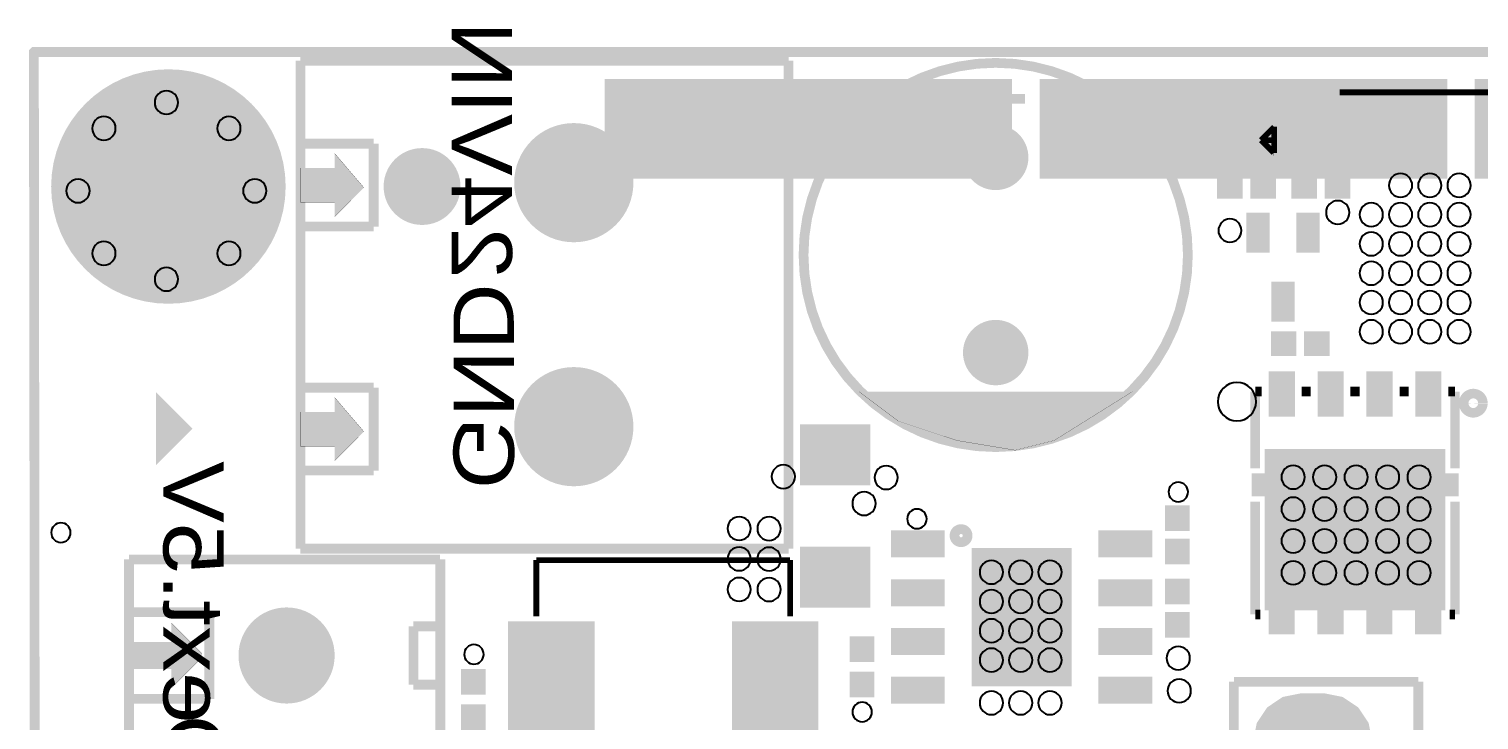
# Model space of a CAD drawing. Header units: millimetres. Extents: x -1 to 130, y -79 to 1.
# Drawn here: x -0.13 to 37.6, y -17.38 to 0.6 of the extents above; entities that cross this region are included whole.
import ezdxf
from ezdxf.enums import TextEntityAlignment as Align

# ---------------------------------------------------------------- set-up
doc = ezdxf.new("R2010")
doc.units = ezdxf.units.MM
doc.header["$MEASUREMENT"] = 0
for name, color, linetype, true_color in [('Board-Outline-Layer', 7, 'Continuous', 0xff00ff), ('Bottom-Silkscreen-Layer', 7, 'Continuous', 0x808000), ('Bottom-Solder-Mask-Layer', 7, 'Continuous', 0xff00ff), ('Multi-Layer', 7, 'Continuous', 0xc0c0c0), ('Top-Silkscreen-Layer', 7, 'Continuous', 0xffff00), ('Top-Solder-Mask-Layer', 7, 'Continuous', 0x800080)]:
    doc.layers.add(name, color=color, linetype=linetype, true_color=true_color)
doc.styles.get("Standard").update_dxf_attribs({"font": 'arial.ttf'})

msp = doc.modelspace()

# ---------------------------------------------------------------- hatches: boundary and pattern name
at = {"layer": 'Bottom-Solder-Mask-Layer'}
for points in [[(0.449, -3.5, 1), (6.551, -3.5, 1)], [(25.45, -0.7), (25.45, -3.3), (14.85, -3.3), (14.85, -0.7)], [(36.772, -0.7), (36.772, -3.3), (26.172, -3.3), (26.172, -0.7)], [(48.09, -0.7), (48.09, -3.3), (37.49, -3.3), (37.49, -0.7)], [(12.497, -3.4, 1), (15.599, -3.4, 1)], [(24.174, -2.742, 1), (25.876, -2.742, 1)], [(24.174, -7.822, 1), (25.876, -7.822, 1)], [(12.497, -9.75, 1), (15.599, -9.75, 1)], [(5.324, -15.705, 1), (7.826, -15.705, 1)], [(33.572, -16.689), (34.051, -16.784), (34.457, -17.056), (34.728, -17.461), (34.823, -17.94), (34.728, -18.419), (34.457, -18.824), (34.051, -19.096), (33.572, -19.191), (32.972, -19.191), (32.494, -19.096), (32.088, -18.824), (31.817, -18.419), (31.721, -17.94), (31.817, -17.461), (32.088, -17.056), (32.494, -16.784), (32.972, -16.689)]]:
    msp.add_hatch(color=256, dxfattribs=at).paths.add_polyline_path(points)
at = {"layer": 'Multi-Layer'}
for points in [[(0.5, -3.5, 1), (6.5, -3.5, 1)], [(0.5, -3.5, 1), (6.5, -3.5, 1)], [(0.5, -3.5, 1), (6.5, -3.5, 1)], [(12.548, -3.4, 1), (15.548, -3.4, 1)], [(12.548, -3.4, 1), (15.548, -3.4, 1)], [(12.548, -3.4, 1), (15.548, -3.4, 1)], [(24.225, -2.742, 1), (25.825, -2.742, 1)], [(24.225, -2.742, 1), (25.825, -2.742, 1)], [(24.225, -2.742, 1), (25.825, -2.742, 1)], [(24.225, -7.822, 1), (25.825, -7.822, 1)], [(24.225, -7.822, 1), (25.825, -7.822, 1)], [(24.225, -7.822, 1), (25.825, -7.822, 1)], [(12.548, -9.75, 1), (15.548, -9.75, 1)], [(12.548, -9.75, 1), (15.548, -9.75, 1)], [(12.548, -9.75, 1), (15.548, -9.75, 1)], [(5.375, -15.705, 1), (7.775, -15.705, 1)], [(5.375, -15.705, 1), (7.775, -15.705, 1)], [(5.375, -15.705, 1), (7.775, -15.705, 1)], [(33.572, -16.74), (34.031, -16.831), (34.421, -17.092), (34.681, -17.481), (34.772, -17.94), (34.681, -18.399), (34.421, -18.789), (34.031, -19.049), (33.572, -19.14), (32.972, -19.14), (32.513, -19.049), (32.124, -18.789), (31.864, -18.399), (31.772, -17.94), (31.864, -17.481), (32.124, -17.092), (32.513, -16.831), (32.972, -16.74)], [(33.572, -16.74), (34.031, -16.831), (34.421, -17.092), (34.681, -17.481), (34.772, -17.94), (34.681, -18.399), (34.421, -18.789), (34.031, -19.049), (33.572, -19.14), (32.972, -19.14), (32.513, -19.049), (32.124, -18.789), (31.864, -18.399), (31.772, -17.94), (31.864, -17.481), (32.124, -17.092), (32.513, -16.831), (32.972, -16.74)], [(33.572, -16.74), (34.031, -16.831), (34.421, -17.092), (34.681, -17.481), (34.772, -17.94), (34.681, -18.399), (34.421, -18.789), (34.031, -19.049), (33.572, -19.14), (32.972, -19.14), (32.513, -19.049), (32.124, -18.789), (31.864, -18.399), (31.772, -17.94), (31.864, -17.481), (32.124, -17.092), (32.513, -16.831), (32.972, -16.74)]]:
    msp.add_hatch(color=256, dxfattribs=at).paths.add_polyline_path(points)
at = {"layer": 'Top-Silkscreen-Layer'}
for points in [[(6.936, -3.019), (7.825, -3.019), (7.825, -2.638), (8.587, -3.527), (7.825, -4.289), (7.825, -3.908), (6.936, -3.908)], [(3.175, -8.85), (3.175, -10.75), (4.125, -9.8)], [(6.936, -9.369), (7.825, -9.369), (7.825, -8.988), (8.587, -9.877), (7.825, -10.639), (7.825, -10.258), (6.936, -10.258)], [(28.581, -8.838), (21.469, -8.838), (22.485, -9.6), (24.009, -10.108), (25.533, -10.362), (26.549, -10.108)], [(2.475, -15.355), (3.575, -15.355), (3.575, -14.855), (4.375, -15.655), (4.375, -15.755), (3.575, -16.555), (3.575, -16.055), (2.475, -16.055)]]:
    msp.add_hatch(color=256, dxfattribs=at).paths.add_polyline_path(points)
at = {"layer": 'Top-Solder-Mask-Layer'}
for points in [[(0.449, -3.5, 1), (6.551, -3.5, 1)], [(12.497, -3.4, 1), (15.599, -3.4, 1)], [(31.701, -2.751), (30.8, -2.751), (30.8, -1.849), (31.701, -1.849)], [(33.3, -2.751), (32.399, -2.751), (32.399, -1.849), (33.3, -1.849)], [(24.174, -2.742, 1), (25.876, -2.742, 1)], [(34.301, -1.974), (34.301, -2.615), (33.634, -2.615), (33.634, -1.974)], [(35.166, -1.974), (35.166, -2.615), (34.499, -2.615), (34.499, -1.974)], [(9.1, -3.5, 1), (11.1, -3.5, 1)], [(30.784, -3.818), (30.784, -3.176), (31.452, -3.176), (31.452, -3.818)], [(31.65, -3.818), (31.65, -3.176), (32.317, -3.176), (32.317, -3.818)], [(32.721, -3.818), (32.721, -3.176), (33.388, -3.176), (33.388, -3.818)], [(33.587, -3.818), (33.587, -3.176), (34.254, -3.176), (34.254, -3.818)], [(32.151, -5.221), (31.549, -5.221), (31.549, -4.183), (32.151, -4.183)], [(33.451, -5.221), (32.849, -5.221), (32.849, -4.183), (33.451, -4.183)], [(32.801, -7.017), (32.199, -7.017), (32.199, -5.979), (32.801, -5.979)], [(24.174, -7.822, 1), (25.876, -7.822, 1)], [(32.851, -7.272), (32.851, -7.913), (32.184, -7.913), (32.184, -7.272)], [(33.716, -7.272), (33.716, -7.913), (33.049, -7.913), (33.049, -7.272)], [(12.497, -9.75, 1), (15.599, -9.75, 1)], [(32.811, -8.308), (32.811, -9.487), (32.131, -9.487), (32.131, -8.308)], [(34.081, -8.308), (34.081, -9.487), (33.401, -9.487), (33.401, -8.308)], [(35.351, -8.308), (35.351, -9.487), (34.671, -9.487), (34.671, -8.308)], [(36.621, -8.308), (36.621, -9.487), (35.941, -9.487), (35.941, -8.308)], [(19.935, -9.689), (21.765, -9.689), (21.765, -11.276), (19.935, -11.276)], [(36.726, -10.327), (36.726, -14.527), (32.026, -14.527), (32.026, -10.327)], [(32.732, -10.967), (32.732, -11.567), (31.682, -11.567), (31.682, -10.967)], [(37.07, -10.967), (37.07, -11.567), (36.02, -11.567), (36.02, -10.967)], [(30.071, -12.468), (29.429, -12.468), (29.429, -11.801), (30.071, -11.801)], [(22.299, -13.152), (22.299, -12.45), (23.701, -12.45), (23.701, -13.152)], [(27.699, -13.152), (27.699, -12.45), (29.101, -12.45), (29.101, -13.152)], [(30.071, -13.334), (29.429, -13.334), (29.429, -12.666), (30.071, -12.666)], [(19.935, -12.874), (21.765, -12.874), (21.765, -14.461), (19.935, -14.461)], [(24.399, -16.507), (24.399, -12.905), (27.001, -12.905), (27.001, -16.507)], [(22.299, -14.422), (22.299, -13.72), (23.701, -13.72), (23.701, -14.422)], [(27.699, -14.422), (27.699, -13.72), (29.101, -13.72), (29.101, -14.422)], [(30.071, -14.376), (29.429, -14.376), (29.429, -13.709), (30.071, -13.709)], [(32.806, -13.977), (32.806, -15.157), (32.126, -15.157), (32.126, -13.977)], [(34.076, -13.977), (34.076, -15.157), (33.396, -15.157), (33.396, -13.977)], [(35.346, -13.977), (35.346, -15.157), (34.666, -15.157), (34.666, -13.977)], [(36.616, -13.977), (36.616, -15.157), (35.936, -15.157), (35.936, -13.977)], [(5.324, -15.705, 1), (7.826, -15.705, 1)], [(30.071, -15.241), (29.429, -15.241), (29.429, -14.574), (30.071, -14.574)], [(14.588, -14.814), (14.588, -18.236), (12.336, -18.236), (12.336, -14.814)], [(20.414, -14.814), (20.414, -18.236), (18.162, -18.236), (18.162, -14.814)], [(22.299, -15.692), (22.299, -14.99), (23.701, -14.99), (23.701, -15.692)], [(27.699, -15.692), (27.699, -14.99), (29.101, -14.99), (29.101, -15.692)], [(21.229, -15.21), (21.871, -15.21), (21.871, -15.878), (21.229, -15.878)], [(11.111, -16.06), (11.754, -16.06), (11.754, -16.728), (11.111, -16.728)], [(21.229, -16.122), (21.871, -16.122), (21.871, -16.79), (21.229, -16.79)], [(22.299, -16.962), (22.299, -16.26), (23.701, -16.26), (23.701, -16.962)], [(27.699, -16.962), (27.699, -16.26), (29.101, -16.26), (29.101, -16.962)], [(11.111, -16.972), (11.754, -16.972), (11.754, -17.64), (11.111, -17.64)], [(33.572, -16.689), (34.051, -16.784), (34.457, -17.056), (34.728, -17.461), (34.823, -17.94), (34.728, -18.419), (34.457, -18.824), (34.051, -19.096), (33.572, -19.191), (32.972, -19.191), (32.494, -19.096), (32.088, -18.824), (31.817, -18.419), (31.721, -17.94), (31.817, -17.461), (32.088, -17.056), (32.494, -16.784), (32.972, -16.689)]]:
    msp.add_hatch(color=256, dxfattribs=at).paths.add_polyline_path(points)

# ---------------------------------------------------------------- linework, layer by layer
at = {"layer": 'Board-Outline-Layer', "const_width": 0.254}
msp.add_lwpolyline([(129.998, 0.002), (0.002, 0.002), (0, 0), (0.079, -64.978), (7.809, -72.725), (122.275, -72.725), (130, -65), (130, 0)], close=True, dxfattribs=at)
at = {"layer": 'Multi-Layer'}
for points in [[(3.143, -1.313, 1), (3.753, -1.313), (3.753, -1.313, 1), (3.143, -1.313)], [(1.516, -1.986, 1), (2.126, -1.986), (2.126, -1.986, 1), (1.516, -1.986)], [(4.769, -1.986, 1), (5.379, -1.986), (5.379, -1.986, 1), (4.769, -1.986)], [(0.843, -3.613, 1), (1.453, -3.613), (1.453, -3.613, 1), (0.843, -3.613)], [(5.443, -3.613, 1), (6.053, -3.613), (6.053, -3.613, 1), (5.443, -3.613)], [(1.516, -5.239, 1), (2.126, -5.239), (2.126, -5.239, 1), (1.516, -5.239)], [(4.769, -5.239, 1), (5.379, -5.239), (5.379, -5.239, 1), (4.769, -5.239)], [(3.143, -5.913, 1), (3.753, -5.913), (3.753, -5.913, 1), (3.143, -5.913)], [(19.195, -11.05, 1), (19.805, -11.05), (19.805, -11.05, 1), (19.195, -11.05)], [(21.87, -11.075, 1), (22.48, -11.075), (22.48, -11.075, 1), (21.87, -11.075)], [(21.295, -11.75, 1), (21.905, -11.75), (21.905, -11.75, 1), (21.295, -11.75)], [(18.045, -12.4, 1), (18.655, -12.4), (18.655, -12.4, 1), (18.045, -12.4)], [(18.824, -12.404, 1), (19.434, -12.404), (19.434, -12.404, 1), (18.824, -12.404)], [(18.045, -13.192, 1), (18.655, -13.192), (18.655, -13.192, 1), (18.045, -13.192)], [(18.824, -13.197, 1), (19.434, -13.197), (19.434, -13.197, 1), (18.824, -13.197)], [(18.045, -13.985, 1), (18.655, -13.985), (18.655, -13.985, 1), (18.045, -13.985)], [(18.824, -13.989, 1), (19.434, -13.989), (19.434, -13.989, 1), (18.824, -13.989)]]:
    msp.add_lwpolyline(points, format="xyb", dxfattribs=at)
for points in [[(35.253, -3.47, 1), (35.863, -3.47, 1)], [(36.015, -3.47, 1), (36.625, -3.47, 1)], [(36.777, -3.47, 1), (37.387, -3.47, 1)], [(33.62, -4.175, 1), (34.23, -4.175, 1)], [(34.491, -4.232, 1), (35.101, -4.232, 1)], [(35.253, -4.232, 1), (35.863, -4.232, 1)], [(36.015, -4.232, 1), (36.625, -4.232, 1)], [(36.777, -4.232, 1), (37.387, -4.232, 1)], [(30.82, -4.645, 1), (31.42, -4.645, 1)], [(34.491, -4.994, 1), (35.101, -4.994, 1)], [(35.253, -4.994, 1), (35.863, -4.994, 1)], [(36.015, -4.994, 1), (36.625, -4.994, 1)], [(36.777, -4.994, 1), (37.387, -4.994, 1)], [(34.491, -5.756, 1), (35.101, -5.756, 1)], [(35.253, -5.756, 1), (35.863, -5.756, 1)], [(36.015, -5.756, 1), (36.625, -5.756, 1)], [(36.777, -5.756, 1), (37.387, -5.756, 1)], [(34.491, -6.518, 1), (35.101, -6.518, 1)], [(35.253, -6.518, 1), (35.863, -6.518, 1)], [(36.015, -6.518, 1), (36.625, -6.518, 1)], [(36.777, -6.518, 1), (37.387, -6.518, 1)], [(34.491, -7.28, 1), (35.101, -7.28, 1)], [(35.253, -7.28, 1), (35.863, -7.28, 1)], [(36.015, -7.28, 1), (36.625, -7.28, 1)], [(36.777, -7.28, 1), (37.387, -7.28, 1)], [(30.802, -9.1, 1), (31.802, -9.1, 1)], [(32.459, -11.065, 1), (33.069, -11.065, 1)], [(33.278, -11.065, 1), (33.888, -11.065, 1)], [(34.098, -11.065, 1), (34.707, -11.065, 1)], [(34.917, -11.065, 1), (35.526, -11.065, 1)], [(35.736, -11.065, 1), (36.345, -11.065, 1)], [(29.521, -11.45, 1), (30.029, -11.45, 1)], [(32.459, -11.894, 1), (33.069, -11.894, 1)], [(33.278, -11.894, 1), (33.888, -11.894, 1)], [(34.098, -11.894, 1), (34.707, -11.894, 1)], [(34.917, -11.894, 1), (35.526, -11.894, 1)], [(35.736, -11.894, 1), (36.345, -11.894, 1)], [(22.721, -12.15, 1), (23.229, -12.15, 1)], [(0.449, -12.507, 1), (0.957, -12.507, 1)], [(32.459, -12.724, 1), (33.069, -12.724, 1)], [(33.278, -12.724, 1), (33.888, -12.724, 1)], [(34.098, -12.724, 1), (34.707, -12.724, 1)], [(34.917, -12.724, 1), (35.526, -12.724, 1)], [(35.736, -12.724, 1), (36.345, -12.724, 1)], [(24.608, -13.538, 1), (25.218, -13.538, 1)], [(25.37, -13.538, 1), (25.98, -13.538, 1)], [(26.132, -13.538, 1), (26.742, -13.538, 1)], [(32.459, -13.554, 1), (33.069, -13.554, 1)], [(33.278, -13.554, 1), (33.888, -13.554, 1)], [(34.098, -13.554, 1), (34.707, -13.554, 1)], [(34.917, -13.554, 1), (35.526, -13.554, 1)], [(35.736, -13.554, 1), (36.345, -13.554, 1)], [(24.608, -14.3, 1), (25.218, -14.3, 1)], [(25.37, -14.3, 1), (25.98, -14.3, 1)], [(26.132, -14.3, 1), (26.742, -14.3, 1)], [(24.608, -15.062, 1), (25.218, -15.062, 1)], [(25.37, -15.062, 1), (25.98, -15.062, 1)], [(26.132, -15.062, 1), (26.742, -15.062, 1)], [(11.196, -15.675, 1), (11.704, -15.675, 1)], [(24.608, -15.824, 1), (25.218, -15.824, 1)], [(25.37, -15.824, 1), (25.98, -15.824, 1)], [(26.132, -15.824, 1), (26.742, -15.824, 1)], [(29.47, -15.775, 1), (30.08, -15.775, 1)], [(29.495, -16.625, 1), (30.105, -16.625, 1)], [(21.296, -17.175, 1), (21.804, -17.175, 1)], [(24.608, -16.938, 1), (25.218, -16.938, 1)], [(25.37, -16.938, 1), (25.98, -16.938, 1)], [(26.132, -16.938, 1), (26.742, -16.938, 1)]]:
    msp.add_lwpolyline(points, format="xyb", close=True, dxfattribs=at)
at = {"layer": 'Top-Silkscreen-Layer'}
for points, const_width in [([(6.936, -12.925), (6.936, -0.225)], 0.254), ([(19.636, -0.225), (6.936, -0.225)], 0.254), ([(6.936, -12.925), (6.936, -0.225)], 0.254), ([(19.636, -0.225), (6.936, -0.225)], 0.254), ([(19.636, -0.225), (19.636, -12.925)], 0.254), ([(19.636, -0.225), (19.636, -12.925)], 0.254), ([(25.025, -0.71), (25.025, -1.726)], 0.254), ([(25.025, -0.71), (25.025, -1.726)], 0.254), ([(25.787, -1.218), (24.263, -1.218)], 0.254), ([(25.787, -1.218), (24.263, -1.218)], 0.254), ([(33.975, -1.05), (44.2, -1.05), (45.275, -2.125), (45.275, -2.9)], 0.15), ([(32.27, -1.953), (31.93, -2.293)], 0.15), ([(32.27, -1.953), (31.93, -2.293)], 0.15), ([(32.27, -1.943), (32.27, -1.953)], 0.15), ([(32.27, -1.943), (32.27, -2.624)], 0.15), ([(32.27, -1.943), (32.27, -1.953)], 0.15), ([(32.27, -1.943), (32.27, -2.624)], 0.15), ([(8.841, -2.384), (6.936, -2.384)], 0.254), ([(8.841, -2.384), (6.936, -2.384)], 0.254), ([(8.841, -4.543), (8.841, -2.384)], 0.254), ([(8.841, -4.543), (8.841, -2.384)], 0.254), ([(32.26, -2.624), (31.93, -2.293)], 0.15), ([(32.27, -2.293), (31.93, -2.293)], 0.15), ([(32.26, -2.624), (31.93, -2.293)], 0.15), ([(32.27, -2.293), (31.93, -2.293)], 0.15), ([(32.27, -2.624), (32.26, -2.624)], 0.15), ([(32.27, -2.624), (32.26, -2.624)], 0.15), ([(6.936, -4.543), (8.841, -4.543)], 0.254), ([(6.936, -4.543), (8.841, -4.543)], 0.254), ([(8.841, -8.734), (6.936, -8.734)], 0.254), ([(8.841, -8.734), (6.936, -8.734)], 0.254), ([(8.841, -10.893), (8.841, -8.734)], 0.254), ([(8.841, -10.893), (8.841, -8.734)], 0.254), ([(31.947, -8.837), (31.776, -8.837)], 0.25), ([(31.776, -10.835), (31.776, -8.837)], 0.25), ([(31.947, -8.837), (31.776, -8.837)], 0.25), ([(31.776, -10.835), (31.776, -8.837)], 0.25), ([(33.217, -8.837), (32.985, -8.837)], 0.25), ([(33.217, -8.837), (32.985, -8.837)], 0.25), ([(34.497, -8.837), (34.255, -8.837)], 0.25), ([(34.497, -8.837), (34.255, -8.837)], 0.25), ([(35.767, -8.837), (35.535, -8.837)], 0.25), ([(35.767, -8.837), (35.535, -8.837)], 0.25), ([(36.976, -8.837), (36.805, -8.837)], 0.25), ([(36.976, -8.837), (36.805, -8.837)], 0.25), ([(36.976, -8.837), (36.976, -10.835)], 0.25), ([(36.976, -8.837), (36.976, -10.835)], 0.25), ([(6.936, -10.893), (8.841, -10.893)], 0.254), ([(6.936, -10.893), (8.841, -10.893)], 0.254), ([(31.776, -14.637), (31.776, -11.7)], 0.25), ([(31.776, -14.637), (31.776, -11.7)], 0.25), ([(36.976, -11.7), (36.976, -14.637)], 0.25), ([(36.976, -11.7), (36.976, -14.637)], 0.25), ([(6.936, -12.925), (19.636, -12.925)], 0.254), ([(6.936, -12.925), (19.636, -12.925)], 0.254), ([(2.475, -23.205), (2.475, -13.205)], 0.254), ([(2.475, -13.205), (10.565, -13.205)], 0.254), ([(2.475, -23.205), (2.475, -13.205)], 0.254), ([(2.475, -13.205), (10.565, -13.205)], 0.254), ([(10.575, -13.205), (10.575, -23.205)], 0.254), ([(10.575, -13.205), (10.575, -23.205)], 0.254), ([(19.677, -13.223), (13.073, -13.223)], 0.152), ([(13.073, -13.223), (13.073, -14.685)], 0.152), ([(19.677, -13.223), (13.073, -13.223)], 0.152), ([(13.073, -13.223), (13.073, -14.685)], 0.152), ([(19.677, -14.685), (19.677, -13.223)], 0.152), ([(19.677, -14.685), (19.677, -13.223)], 0.152), ([(2.474, -14.577), (4.564, -14.577)], 0.254), ([(2.474, -14.577), (4.564, -14.577)], 0.254), ([(4.564, -14.577), (4.564, -16.833)], 0.254), ([(4.564, -14.577), (4.564, -16.833)], 0.254), ([(31.913, -14.637), (31.776, -14.637)], 0.25), ([(31.913, -14.637), (31.776, -14.637)], 0.25), ([(31.913, -14.637), (31.876, -14.637)], 0.25), ([(31.913, -14.637), (31.876, -14.637)], 0.25), ([(36.976, -14.637), (36.839, -14.637)], 0.25), ([(36.876, -14.637), (36.839, -14.637)], 0.25), ([(36.976, -14.637), (36.839, -14.637)], 0.25), ([(36.876, -14.637), (36.839, -14.637)], 0.25), ([(10.575, -14.946), (9.877, -14.946)], 0.254), ([(9.877, -14.946), (9.877, -16.465)], 0.254), ([(10.575, -14.946), (9.877, -14.946)], 0.254), ([(9.877, -14.946), (9.877, -16.465)], 0.254), ([(9.877, -16.465), (10.575, -16.465)], 0.254), ([(9.877, -16.465), (10.575, -16.465)], 0.254), ([(31.222, -16.39), (31.222, -31.19)], 0.254), ([(36.022, -16.39), (31.222, -16.39)], 0.254), ([(31.222, -16.39), (31.222, -31.19)], 0.254), ([(36.022, -16.39), (31.222, -16.39)], 0.254), ([(36.022, -16.39), (36.022, -31.19)], 0.254), ([(36.022, -16.39), (36.022, -31.19)], 0.254), ([(4.564, -16.833), (2.474, -16.833)], 0.254), ([(4.564, -16.833), (2.474, -16.833)], 0.254)]:
    msp.add_lwpolyline(points, dxfattribs=dict(at, const_width=const_width))
at = {"layer": 'Top-Silkscreen-Layer', "const_width": 0.254}
for points in [[(20.025, -5.282, 1), (30.025, -5.282, 1)], [(20.025, -5.282, 1), (30.025, -5.282, 1)], [(23.954, -12.586, 1), (24.294, -12.586, 1)], [(23.954, -12.586, 1), (24.294, -12.586, 1)]]:
    msp.add_lwpolyline(points, format="xyb", close=True, dxfattribs=at)
at = {"layer": 'Top-Silkscreen-Layer', "const_width": 0.00508}
for points in [[(6.936, -3.019), (7.825, -3.019), (7.825, -2.638), (8.587, -3.527), (7.825, -4.289), (7.825, -3.908), (6.936, -3.908)], [(6.936, -9.369), (7.825, -9.369), (7.825, -8.988), (8.587, -9.877), (7.825, -10.639), (7.825, -10.258), (6.936, -10.258)], [(28.581, -8.838), (21.469, -8.838), (22.485, -9.6), (24.009, -10.108), (25.533, -10.362), (26.549, -10.108)], [(2.475, -15.355), (3.575, -15.355), (3.575, -14.855), (4.375, -15.655), (4.375, -15.755), (3.575, -16.555), (3.575, -16.055), (2.475, -16.055)]]:
    msp.add_lwpolyline(points, close=True, dxfattribs=at)
at = {"layer": 'Top-Silkscreen-Layer', "const_width": 0.5}
msp.add_lwpolyline([(37.576, -9.137, 0.995), (37.327, -9.139, 0.995), (37.576, -9.14)], format="xyb", dxfattribs=at)
msp.add_lwpolyline([(37.576, -9.137, 0.995), (37.327, -9.139, 0.995), (37.576, -9.14)], format="xyb", dxfattribs=at)

# ---------------------------------------------------------------- texts
at = {"layer": 'Bottom-Silkscreen-Layer', "text_generation_flag": 2, "width": 1.1}
for s, p in [('24VIN', (10.4, -5.9)), ('GND', (10.45, -11.375)), ('ext.5V', (2.9, -17.475)), ('GND', (2.925, -22.605))]:
    msp.add_text(s, height=1.568, rotation=-90, dxfattribs=at).set_placement(p, align=Align.BOTTOM_LEFT)

doc.saveas('drawing.dxf')
